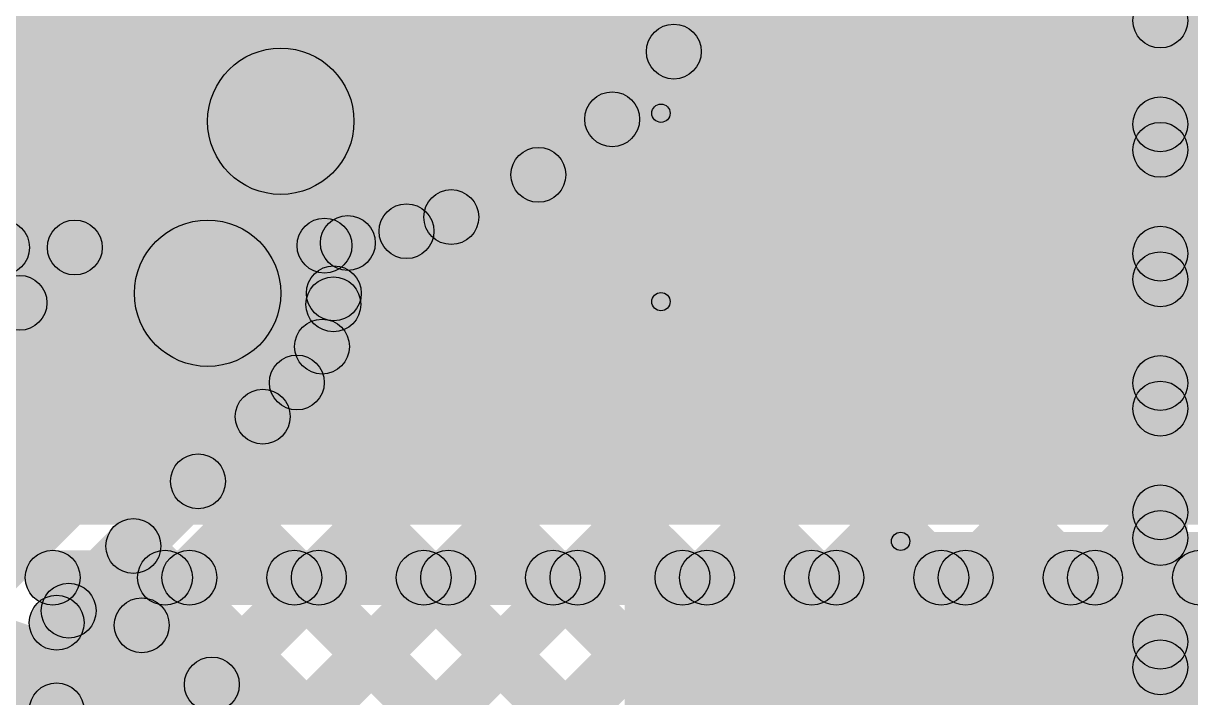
# Model space of a CAD drawing. Header units: millimetres. Extents: x 0 to 210, y 0 to 213.
# Drawn here: x 1.2816 to 1.6006, y 0.6377 to 0.822 of the extents above; entities that cross this region are included whole.
import ezdxf

# ---------------------------------------------------------------- set-up
doc = ezdxf.new("R2010")
doc.units = ezdxf.units.MM
doc.header["$MEASUREMENT"] = 0
for name, color, linetype in [('BottomLayer', 5, 'Continuous'), ('TopLayer', 1, 'Continuous'), ('TopOverlay', 2, 'Continuous'), ('TopSolder', 216, 'Continuous'), ('ViaHoleLayer', 16, 'Continuous')]:
    doc.layers.add(name, color=color, linetype=linetype)

# ---------------------------------------------------------------- blocks, each defined once
blk = doc.blocks.new('UCD1E471MNL1GS_40')
at = {"layer": 'TopOverlay'}
h = blk.add_hatch(color=2, dxfattribs=at)
edge = h.paths.add_edge_path()
edge.add_arc((-0.2055, -0.092), 0.0025, 0, 360)
for points in [[(-0.203, -0.1435), (-0.208, -0.1435), (-0.208, -0.092), (-0.203, -0.092)], [(-0.20727, -0.14527), (-0.20373, -0.14173), (-0.13823, -0.20723), (-0.14177, -0.21077)], [(-0.14, -0.2115), (-0.14, -0.2065), (0.206, -0.2065), (0.206, -0.2115)]]:
    blk.add_hatch(color=2, dxfattribs=at).paths.add_polyline_path(points)
h = blk.add_hatch(color=2, dxfattribs=at)
edge = h.paths.add_edge_path()
edge.add_arc((-0.2055, -0.1435), 0.0025, 0, 360)
h = blk.add_hatch(color=2, dxfattribs=at)
edge = h.paths.add_edge_path()
edge.add_arc((-0.2055, -0.1435), 0.0025, 0, 360)
h = blk.add_hatch(color=2, dxfattribs=at)
edge = h.paths.add_edge_path()
edge.add_arc((-0.14, -0.209), 0.0025, 0, 360)
h = blk.add_hatch(color=2, dxfattribs=at)
edge = h.paths.add_edge_path()
edge.add_arc((-0.14, -0.209), 0.0025, 0, 360)
at = {"layer": 'TopSolder'}
blk.add_hatch(color=216, dxfattribs=at).paths.add_polyline_path([(-0.06096, 0.06896), (-0.06096, -0.06896), (-0.23825, -0.06896), (-0.23825, 0.06896)])
at = {"layer": 'TopOverlay'}
for centre in [(-0.2055, -0.092), (-0.2055, -0.1435), (-0.2055, -0.1435), (-0.14, -0.209), (-0.14, -0.209)]:
    blk.add_circle(centre, 0.0025, dxfattribs=at)

msp = doc.modelspace()

# ---------------------------------------------------------------- hatches: boundary and pattern name
at = {"layer": 'BottomLayer'}
for points in [[(1.59986, 0.5045), (1.58486, 0.5045), (1.58486, 1.39286), (1.59986, 1.39286)], [(1.29605, 0.62891), (1.28544, 0.63952), (1.58705, 0.94113), (1.59766, 0.93052)], [(1.4812, 0.92332), (1.4918, 0.93392), (1.59766, 0.82807), (1.58705, 0.81746)], [(1.29605, 0.59355), (1.28544, 0.60416), (1.58705, 0.90577), (1.59766, 0.89517)], [(1.48118, 0.88798), (1.49179, 0.89858), (1.59766, 0.79271), (1.58705, 0.78211)], [(1.29605, 0.5582), (1.28544, 0.56881), (1.58705, 0.87042), (1.59766, 0.85981)], [(1.47705, 0.85676), (1.48765, 0.86736), (1.59766, 0.75736), (1.58705, 0.74675)], [(1.46756, 0.83089), (1.47816, 0.8415), (1.59766, 0.722), (1.58705, 0.71139)], [(1.29605, 0.52284), (1.28544, 0.53345), (1.58705, 0.83506), (1.59766, 0.82446)], [(1.45412, 0.80898), (1.46473, 0.81958), (1.59766, 0.68665), (1.58705, 0.67604)], [(0.96278, 0.77522), (0.96278, 0.81522), (1.352, 0.81522), (1.352, 0.77522)], [(1.43726, 0.79047), (1.44787, 0.80108), (1.59766, 0.65129), (1.58705, 0.64068)], [(1.29605, 0.48749), (1.28544, 0.49809), (1.58705, 0.79971), (1.59766, 0.7891)], [(1.41708, 0.7753), (1.42769, 0.78591), (1.59766, 0.61594), (1.58705, 0.60533)], [(1.39329, 0.76374), (1.40389, 0.77435), (1.54792, 0.63032), (1.53732, 0.61971)], [(1.37167, 0.73989), (1.36106, 0.75049), (1.38105, 0.77048), (1.39166, 0.75987)], [(0.96278, 0.75322), (0.96278, 0.76822), (1.29571, 0.76822), (1.29571, 0.75322)], [(1.23715, 0.69155), (1.22655, 0.70216), (1.29041, 0.76602), (1.30101, 0.75541)], [(1.26019, 0.75541), (1.2708, 0.76602), (1.28591, 0.75091), (1.2753, 0.74031)], [(1.36501, 0.75666), (1.37561, 0.76727), (1.51923, 0.62366), (1.50862, 0.61305)], [(1.29605, 0.45213), (1.28544, 0.46274), (1.58705, 0.76435), (1.59766, 0.75375)], [(1.27039, 0.65832), (1.2421, 0.6866), (1.31786, 0.76236), (1.34614, 0.73407)], [(1.35797, 0.72835), (1.36858, 0.73895), (1.51046, 0.59707), (1.49986, 0.58646)], [(1.29605, 0.65287), (1.28544, 0.66347), (1.35109, 0.72912), (1.3617, 0.71852)], [(1.29605, 0.41678), (1.28544, 0.42738), (1.58705, 0.729), (1.59766, 0.71839)], [(1.34177, 0.70919), (1.35238, 0.7198), (1.59116, 0.48101), (1.58055, 0.47041)], [(1.32409, 0.69152), (1.3347, 0.70212), (1.58816, 0.44866), (1.57755, 0.43805)], [(1.53537, 0.62074), (1.52476, 0.63135), (1.58705, 0.69364), (1.59766, 0.68303)], [(1.30641, 0.67384), (1.31702, 0.68444), (1.58816, 0.4133), (1.57755, 0.4027)], [(1.28874, 0.65616), (1.29934, 0.66677), (1.62605, 0.34006), (1.61545, 0.32945)], [(1.29825, 0.25361), (1.28325, 0.25361), (1.28325, 0.65817), (1.29825, 0.65817)], [(1.56118, 0.6112), (1.55058, 0.62181), (1.58705, 0.65829), (1.59766, 0.64768)]]:
    msp.add_hatch(color=5, dxfattribs=at).paths.add_polyline_path(points)
h = msp.add_hatch(color=5, dxfattribs=at)
edge = h.paths.add_edge_path()
edge.add_arc((1.59236, 0.82276), 0.0075, 0, 360)
h = msp.add_hatch(color=5, dxfattribs=at)
edge = h.paths.add_edge_path()
edge.add_arc((1.45942, 0.81428), 0.0075, 0, 360)
h = msp.add_hatch(color=5, dxfattribs=at)
edge = h.paths.add_edge_path()
edge.add_arc((1.352, 0.79522), 0.02, 0, 360)
h = msp.add_hatch(color=5, dxfattribs=at)
edge = h.paths.add_edge_path()
edge.add_arc((1.352, 0.79522), 0.02, 0, 360)
h = msp.add_hatch(color=5, dxfattribs=at)
edge = h.paths.add_edge_path()
edge.add_arc((1.44257, 0.79578), 0.0075, 0, 360)
h = msp.add_hatch(color=5, dxfattribs=at)
edge = h.paths.add_edge_path()
edge.add_arc((1.59236, 0.7944), 0.0075, 0, 360)
h = msp.add_hatch(color=5, dxfattribs=at)
edge = h.paths.add_edge_path()
edge.add_arc((1.59236, 0.78741), 0.0075, 0, 360)
h = msp.add_hatch(color=5, dxfattribs=at)
edge = h.paths.add_edge_path()
edge.add_arc((1.42239, 0.7806), 0.0075, 0, 360)
h = msp.add_hatch(color=5, dxfattribs=at)
edge = h.paths.add_edge_path()
edge.add_arc((1.39859, 0.76904), 0.0075, 0, 360)
h = msp.add_hatch(color=5, dxfattribs=at)
edge = h.paths.add_edge_path()
edge.add_arc((1.38635, 0.76518), 0.0075, 0, 360)
h = msp.add_hatch(color=5, dxfattribs=at)
edge = h.paths.add_edge_path()
edge.add_arc((1.37031, 0.76197), 0.0075, 0, 360)
h = msp.add_hatch(color=5, dxfattribs=at)
edge = h.paths.add_edge_path()
edge.add_arc((1.27583, 0.76072), 0.0075, 0, 360)
h = msp.add_hatch(color=5, dxfattribs=at)
edge = h.paths.add_edge_path()
edge.add_arc((1.29571, 0.76072), 0.0075, 0, 360)
h = msp.add_hatch(color=5, dxfattribs=at)
edge = h.paths.add_edge_path()
edge.add_arc((1.29571, 0.76072), 0.0075, 0, 360)
h = msp.add_hatch(color=5, dxfattribs=at)
edge = h.paths.add_edge_path()
edge.add_arc((1.332, 0.74822), 0.02, 0, 360)
h = msp.add_hatch(color=5, dxfattribs=at)
edge = h.paths.add_edge_path()
edge.add_arc((1.36394, 0.76125), 0.0075, 0, 360)
h = msp.add_hatch(color=5, dxfattribs=at)
edge = h.paths.add_edge_path()
edge.add_arc((1.36394, 0.76125), 0.0075, 0, 360)
h = msp.add_hatch(color=5, dxfattribs=at)
edge = h.paths.add_edge_path()
edge.add_arc((1.59236, 0.75905), 0.0075, 0, 360)
h = msp.add_hatch(color=5, dxfattribs=at)
edge = h.paths.add_edge_path()
edge.add_arc((1.332, 0.74822), 0.01181, 0, 360)
h = msp.add_hatch(color=5, dxfattribs=at)
edge = h.paths.add_edge_path()
edge.add_arc((1.59236, 0.75205), 0.0075, 0, 360)
h = msp.add_hatch(color=5, dxfattribs=at)
edge = h.paths.add_edge_path()
edge.add_arc((1.2806, 0.74561), 0.0075, 0, 360)
h = msp.add_hatch(color=5, dxfattribs=at)
edge = h.paths.add_edge_path()
edge.add_arc((1.3665, 0.74822), 0.0075, 0, 360)
h = msp.add_hatch(color=5, dxfattribs=at)
edge = h.paths.add_edge_path()
edge.add_arc((1.3665, 0.74822), 0.0075, 0, 360)
h = msp.add_hatch(color=5, dxfattribs=at)
edge = h.paths.add_edge_path()
edge.add_arc((1.36637, 0.74519), 0.0075, 0, 360)
h = msp.add_hatch(color=5, dxfattribs=at)
edge = h.paths.add_edge_path()
edge.add_arc((1.36327, 0.73365), 0.0075, 0, 360)
h = msp.add_hatch(color=5, dxfattribs=at)
edge = h.paths.add_edge_path()
edge.add_arc((1.3564, 0.72382), 0.0075, 0, 360)
h = msp.add_hatch(color=5, dxfattribs=at)
edge = h.paths.add_edge_path()
edge.add_arc((1.3564, 0.72382), 0.0075, 0, 360)
h = msp.add_hatch(color=5, dxfattribs=at)
edge = h.paths.add_edge_path()
edge.add_arc((1.59236, 0.72369), 0.0075, 0, 360)
h = msp.add_hatch(color=5, dxfattribs=at)
edge = h.paths.add_edge_path()
edge.add_arc((1.59236, 0.7167), 0.0075, 0, 360)
h = msp.add_hatch(color=5, dxfattribs=at)
edge = h.paths.add_edge_path()
edge.add_arc((1.34707, 0.7145), 0.0075, 0, 360)
h = msp.add_hatch(color=5, dxfattribs=at)
edge = h.paths.add_edge_path()
edge.add_arc((1.32939, 0.69682), 0.0075, 0, 360)
h = msp.add_hatch(color=5, dxfattribs=at)
edge = h.paths.add_edge_path()
edge.add_arc((1.59236, 0.68834), 0.0075, 0, 360)
h = msp.add_hatch(color=5, dxfattribs=at)
edge = h.paths.add_edge_path()
edge.add_arc((1.31172, 0.67914), 0.0075, 0, 360)
h = msp.add_hatch(color=5, dxfattribs=at)
edge = h.paths.add_edge_path()
edge.add_arc((1.59236, 0.68134), 0.0075, 0, 360)
h = msp.add_hatch(color=5, dxfattribs=at)
edge = h.paths.add_edge_path()
edge.add_arc((1.29404, 0.66146), 0.0075, 0, 360)
h = msp.add_hatch(color=5, dxfattribs=at)
edge = h.paths.add_edge_path()
edge.add_arc((1.29075, 0.65817), 0.0075, 0, 360)
h = msp.add_hatch(color=5, dxfattribs=at)
edge = h.paths.add_edge_path()
edge.add_arc((1.29075, 0.65817), 0.0075, 0, 360)
h = msp.add_hatch(color=5, dxfattribs=at)
edge = h.paths.add_edge_path()
edge.add_arc((1.59236, 0.65298), 0.0075, 0, 360)
h = msp.add_hatch(color=5, dxfattribs=at)
edge = h.paths.add_edge_path()
edge.add_arc((1.59236, 0.64599), 0.0075, 0, 360)
h = msp.add_hatch(color=5, dxfattribs=at)
edge = h.paths.add_edge_path()
edge.add_arc((1.29075, 0.63421), 0.0075, 0, 360)
at = {"layer": 'TopLayer'}
for points in [[(1.389, 0.792), (1.702, 0.792), (1.702, 1.12303), (1.389, 1.12303)], [(1.06, 0.685), (1.702, 0.685), (1.702, 0.943), (1.06, 0.943)], [(1.28967, 0.663), (1.28967, 0.678), (1.65014, 0.678), (1.65014, 0.663)], [(1.31931, 0.65217), (1.30871, 0.66278), (1.32173, 0.6758), (1.33234, 0.6652)], [(1.31505, 0.6652), (1.32566, 0.6758), (1.5748, 0.42666), (1.5642, 0.41605)], [(1.33848, 0.63598), (1.32787, 0.64659), (1.35708, 0.6758), (1.36769, 0.6652)], [(1.35408, 0.61623), (1.34348, 0.62684), (1.39244, 0.6758), (1.40305, 0.6652)], [(1.35041, 0.6652), (1.36102, 0.6758), (1.5748, 0.46202), (1.5642, 0.45141)], [(1.36585, 0.59265), (1.35525, 0.60326), (1.4278, 0.6758), (1.4384, 0.6652)], [(1.37283, 0.56427), (1.36223, 0.57488), (1.46315, 0.6758), (1.47376, 0.6652)], [(1.3738, 0.49453), (1.3632, 0.50514), (1.53386, 0.6758), (1.54447, 0.6652)], [(1.3738, 0.52989), (1.3632, 0.54049), (1.49851, 0.6758), (1.50911, 0.6652)], [(1.38577, 0.6652), (1.39637, 0.6758), (1.5748, 0.49737), (1.5642, 0.48677)], [(1.42112, 0.6652), (1.43173, 0.6758), (1.51046, 0.59707), (1.49986, 0.58646)], [(1.446, 0.579), (2.098, 0.579), (2.098, 0.675), (1.446, 0.675)], [(1.45648, 0.6652), (1.46708, 0.6758), (1.51923, 0.62366), (1.50862, 0.61305)], [(1.49183, 0.6652), (1.50244, 0.6758), (1.54792, 0.63032), (1.53732, 0.61971)], [(1.53537, 0.62074), (1.52476, 0.63135), (1.56922, 0.6758), (1.57982, 0.6652)], [(1.52719, 0.6652), (1.53779, 0.6758), (1.66079, 0.5528), (1.65019, 0.5422)], [(1.56118, 0.6112), (1.55058, 0.62181), (1.60457, 0.6758), (1.61518, 0.6652)], [(1.56254, 0.6652), (1.57315, 0.6758), (1.66151, 0.58744), (1.6509, 0.57684)], [(1.5979, 0.6652), (1.6085, 0.6758), (1.69668, 0.58762), (1.68608, 0.57702)]]:
    msp.add_hatch(color=1, dxfattribs=at).paths.add_polyline_path(points)
h = msp.add_hatch(color=1, dxfattribs=at)
edge = h.paths.add_edge_path()
edge.add_arc((1.332, 0.74822), 0.01181, 0, 360)
h = msp.add_hatch(color=1, dxfattribs=at)
edge = h.paths.add_edge_path()
edge.add_arc((1.28967, 0.6705), 0.0075, 0, 360)
h = msp.add_hatch(color=1, dxfattribs=at)
edge = h.paths.add_edge_path()
edge.add_arc((1.28967, 0.6705), 0.0075, 0, 360)
h = msp.add_hatch(color=1, dxfattribs=at)
edge = h.paths.add_edge_path()
edge.add_arc((1.32036, 0.6705), 0.0075, 0, 360)
h = msp.add_hatch(color=1, dxfattribs=at)
edge = h.paths.add_edge_path()
edge.add_arc((1.32703, 0.6705), 0.0075, 0, 360)
h = msp.add_hatch(color=1, dxfattribs=at)
edge = h.paths.add_edge_path()
edge.add_arc((1.35571, 0.6705), 0.0075, 0, 360)
h = msp.add_hatch(color=1, dxfattribs=at)
edge = h.paths.add_edge_path()
edge.add_arc((1.36239, 0.6705), 0.0075, 0, 360)
h = msp.add_hatch(color=1, dxfattribs=at)
edge = h.paths.add_edge_path()
edge.add_arc((1.39107, 0.6705), 0.0075, 0, 360)
h = msp.add_hatch(color=1, dxfattribs=at)
edge = h.paths.add_edge_path()
edge.add_arc((1.39774, 0.6705), 0.0075, 0, 360)
h = msp.add_hatch(color=1, dxfattribs=at)
edge = h.paths.add_edge_path()
edge.add_arc((1.42642, 0.6705), 0.0075, 0, 360)
h = msp.add_hatch(color=1, dxfattribs=at)
edge = h.paths.add_edge_path()
edge.add_arc((1.4331, 0.6705), 0.0075, 0, 360)
h = msp.add_hatch(color=1, dxfattribs=at)
edge = h.paths.add_edge_path()
edge.add_arc((1.46178, 0.6705), 0.0075, 0, 360)
h = msp.add_hatch(color=1, dxfattribs=at)
edge = h.paths.add_edge_path()
edge.add_arc((1.46845, 0.6705), 0.0075, 0, 360)
h = msp.add_hatch(color=1, dxfattribs=at)
edge = h.paths.add_edge_path()
edge.add_arc((1.49713, 0.6705), 0.0075, 0, 360)
h = msp.add_hatch(color=1, dxfattribs=at)
edge = h.paths.add_edge_path()
edge.add_arc((1.50381, 0.6705), 0.0075, 0, 360)
h = msp.add_hatch(color=1, dxfattribs=at)
edge = h.paths.add_edge_path()
edge.add_arc((1.53249, 0.6705), 0.0075, 0, 360)
h = msp.add_hatch(color=1, dxfattribs=at)
edge = h.paths.add_edge_path()
edge.add_arc((1.53916, 0.6705), 0.0075, 0, 360)
h = msp.add_hatch(color=1, dxfattribs=at)
edge = h.paths.add_edge_path()
edge.add_arc((1.56785, 0.6705), 0.0075, 0, 360)
h = msp.add_hatch(color=1, dxfattribs=at)
edge = h.paths.add_edge_path()
edge.add_arc((1.57452, 0.6705), 0.0075, 0, 360)
h = msp.add_hatch(color=1, dxfattribs=at)
edge = h.paths.add_edge_path()
edge.add_arc((1.6032, 0.6705), 0.0075, 0, 360)
h = msp.add_hatch(color=1, dxfattribs=at)
edge = h.paths.add_edge_path()
edge.add_arc((1.31401, 0.65748), 0.0075, 0, 360)
h = msp.add_hatch(color=1, dxfattribs=at)
edge = h.paths.add_edge_path()
edge.add_arc((1.33317, 0.64129), 0.0075, 0, 360)
at = {"layer": 'ViaHoleLayer'}
h = msp.add_hatch(color=16, dxfattribs=at)
edge = h.paths.add_edge_path()
edge.add_arc((1.332, 0.74822), 0.00591, 0, 360)

# ---------------------------------------------------------------- linework, layer by layer
at = {"layer": 'BottomLayer'}
for points, const_width in [([(1.452, 0.89522, -0.414214), (1.352, 0.79522)], 0.04), ([(1.4865, 0.89522, -0.388402), (1.36394, 0.76125)], 0.015), ([(1.36394, 0.76125, -0.097137), (1.3665, 0.74822)], 0.015), ([(1.3665, 0.74822, -0.198912), (1.3564, 0.72382)], 0.015)]:
    msp.add_lwpolyline(points, format="xyb", dxfattribs=dict(at, const_width=const_width))
for centre, radius in [((1.59236, 0.82276), 0.0075), ((1.45942, 0.81428), 0.0075), ((1.352, 0.79522), 0.02), ((1.352, 0.79522), 0.02), ((1.44257, 0.79578), 0.0075), ((1.59236, 0.7944), 0.0075), ((1.59236, 0.78741), 0.0075), ((1.42239, 0.7806), 0.0075), ((1.39859, 0.76904), 0.0075), ((1.38635, 0.76518), 0.0075), ((1.37031, 0.76197), 0.0075), ((1.27583, 0.76072), 0.0075), ((1.29571, 0.76072), 0.0075), ((1.29571, 0.76072), 0.0075), ((1.332, 0.74822), 0.02), ((1.36394, 0.76125), 0.0075), ((1.36394, 0.76125), 0.0075), ((1.59236, 0.75905), 0.0075), ((1.59236, 0.75205), 0.0075), ((1.2806, 0.74561), 0.0075), ((1.3665, 0.74822), 0.0075), ((1.3665, 0.74822), 0.0075), ((1.36637, 0.74519), 0.0075), ((1.36327, 0.73365), 0.0075), ((1.3564, 0.72382), 0.0075), ((1.3564, 0.72382), 0.0075), ((1.59236, 0.72369), 0.0075), ((1.59236, 0.7167), 0.0075), ((1.34707, 0.7145), 0.0075), ((1.32939, 0.69682), 0.0075), ((1.59236, 0.68834), 0.0075), ((1.31172, 0.67914), 0.0075), ((1.59236, 0.68134), 0.0075), ((1.29404, 0.66146), 0.0075), ((1.29075, 0.65817), 0.0075), ((1.29075, 0.65817), 0.0075), ((1.59236, 0.65298), 0.0075), ((1.59236, 0.64599), 0.0075), ((1.29075, 0.63421), 0.0075)]:
    msp.add_circle(centre, radius, dxfattribs=at)
at = {"layer": 'TopLayer'}
for points, const_width in [([(1.28967, 0.6705, -0.306538), (1.3685, 0.554)], 0.015), ([(1.243, 0.654, -0.414214), (1.343, 0.554)], 0.022)]:
    msp.add_lwpolyline(points, format="xyb", dxfattribs=dict(at, const_width=const_width))
for centre in [(1.28967, 0.6705), (1.28967, 0.6705), (1.32036, 0.6705), (1.32703, 0.6705), (1.35571, 0.6705), (1.36239, 0.6705), (1.39107, 0.6705), (1.39774, 0.6705), (1.42642, 0.6705), (1.4331, 0.6705), (1.46178, 0.6705), (1.46845, 0.6705), (1.49713, 0.6705), (1.50381, 0.6705), (1.53249, 0.6705), (1.53916, 0.6705), (1.56785, 0.6705), (1.57452, 0.6705), (1.6032, 0.6705), (1.31401, 0.65748), (1.33317, 0.64129)]:
    msp.add_circle(centre, 0.0075, dxfattribs=at)

# ---------------------------------------------------------------- block references
at = {"rotation": 360}
msp.add_blockref('UCD1E471MNL1GS_40', (1.66139, 0.88943), dxfattribs=at)

doc.saveas('drawing.dxf')
